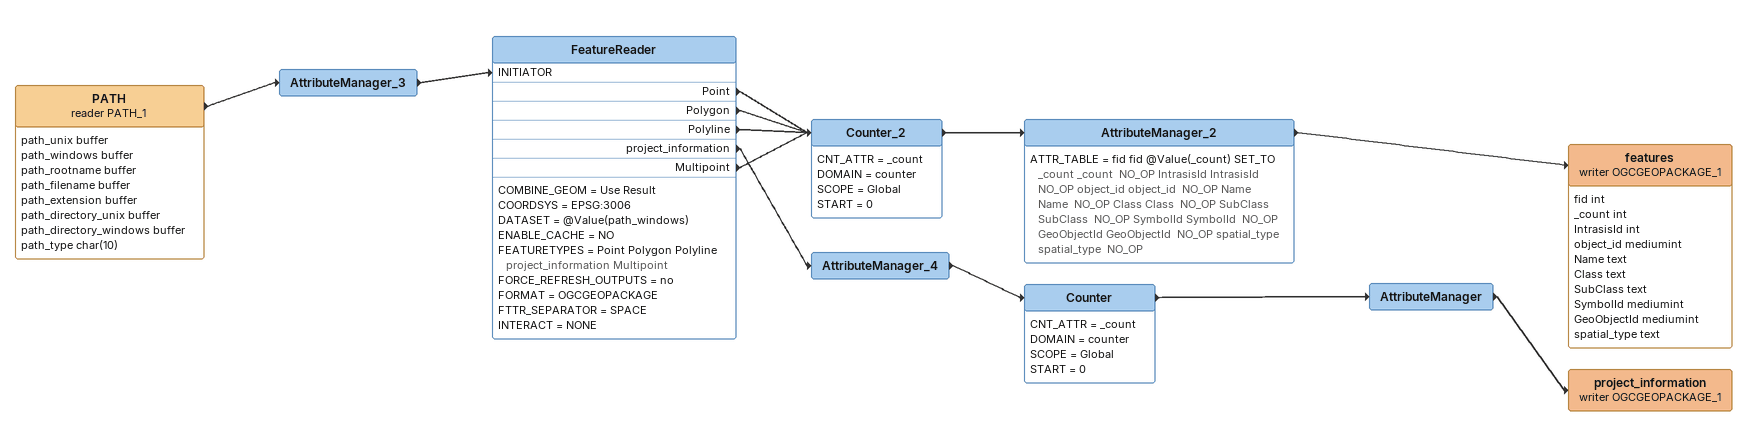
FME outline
PATH (reader PATH_1)
    attributes: path_unix buffer, path_windows buffer, path_rootname buffer, path_filename buffer, path_extension buffer, path_directory_unix buffer, path_directory_windows buffer, path_type char(10)
    -> AttributeManager_3
AttributeManager_3
    -> FeatureReader [INITIATOR]
FeatureReader
    COMBINE_GEOM = Use Result
    COORDSYS = EPSG:3006
    DATASET = @Value(path_windows)
    ENABLE_CACHE = NO
    FEATURETYPES = Point Polygon Polyline project_information Multipoint
    FORCE_REFRESH_OUTPUTS = no
    FORMAT = OGCGEOPACKAGE
    FTTR_SEPARATOR = SPACE
    INTERACT = NONE
    Point -> Counter_2
    Polygon -> Counter_2
    Polyline -> Counter_2
    project_information -> AttributeManager_4
    Multipoint -> Counter_2
Counter_2
    CNT_ATTR = _count
    DOMAIN = counter
    SCOPE = Global
    START = 0
    -> AttributeManager_2
AttributeManager_2
    ATTR_TABLE = fid fid @Value(_count) SET_TO _count _count  NO_OP IntrasisId IntrasisId  NO_OP object_id object_id  NO_OP Name Name  NO_OP Class Class  NO_OP SubClass SubClass  NO_OP SymbolId SymbolId  NO_OP GeoObjectId GeoObjectId  NO_OP spatial_type spatial_type  NO_OP
    -> features (writer OGCGEOPACKAGE_1)
features (writer OGCGEOPACKAGE_1)
    attributes: fid int, _count int, IntrasisId int, object_id mediumint, Name text, Class text, SubClass text, SymbolId mediumint, GeoObjectId mediumint, spatial_type text
AttributeManager_4
    -> Counter
Counter
    CNT_ATTR = _count
    DOMAIN = counter
    SCOPE = Global
    START = 0
    -> AttributeManager
AttributeManager
    -> project_information (writer OGCGEOPACKAGE_1)
project_information (writer OGCGEOPACKAGE_1)
